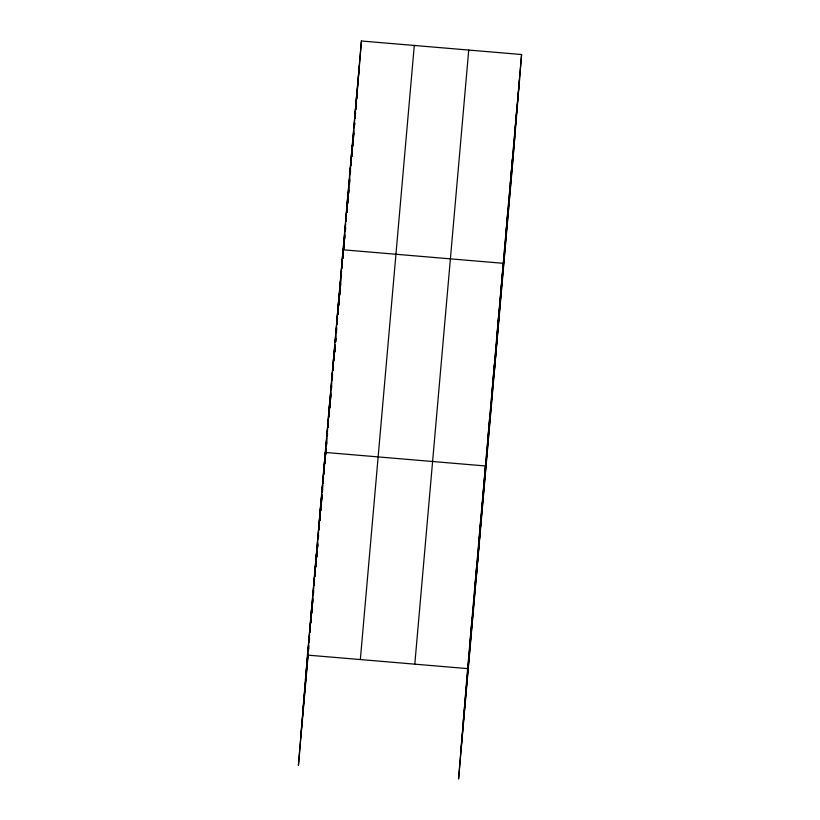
<?xml version="1.0" encoding="UTF-8"?>
<svg xmlns="http://www.w3.org/2000/svg" width="820" height="820" viewBox="0 0 820 820"><rect width="100%" height="100%" fill="white"/><g stroke="black" fill="none" stroke-linecap="round" stroke-linejoin="round"><path stroke-width="1.23" d="M521.592 54.52L467.646 668.618L458.575 779L512.51 164.902L521.592 54.52L361.425 41L307.49 655.098L298.408 765.48L308.094 655.293M309.888 629.319L311.938 604.432M314.337 578.653L316.387 553.766M318.795 527.988L320.835 503.111M316.715 556.698L316.92 554.238M317.422 548.108L317.729 544.429M318.232 538.289L318.529 534.609L318.201 538.412M318.949 529.556L319.359 524.503L318.98 529.546M319.677 520.71L320.189 514.396M320.507 510.604L320.917 505.54L320.476 510.614M321.225 501.86L321.829 494.501M322.034 492.051L322.639 484.692M322.834 482.232L325.284 452.445L485.45 465.965L476.369 576.347M329.732 401.779L327.692 426.666L328.359 419.071M332.141 376.001L334.191 351.114M336.692 324.095L338.639 300.458M334.714 351.585L334.919 349.135M335.523 341.776L335.831 338.096M336.641 328.174L336.333 331.967L336.559 329.414M336.958 324.382L337.471 318.058M338.199 309.212L337.789 314.265L338.281 307.961M339.029 299.208L338.516 305.419L339.06 299.074M339.326 295.528L343.088 249.792L503.244 263.312L494.173 373.694M345.732 221.236L347.67 197.599M350.212 170.283L352.262 145.396M356.843 93.203L354.793 118.08L359.385 65.887M352.754 146.483L353.061 142.793M353.461 137.893L353.861 132.983M354.271 128.074L354.67 123.174L354.332 126.987M355.091 118.111L355.501 113.057M355.818 109.265L356.331 102.951M356.649 99.158L357.059 94.095L356.618 99.189M357.366 90.415L361.425 41M470.055 642.839L472.094 617.952M474.503 592.173L476.543 567.286M478.952 541.507L481.002 516.631M487.849 440.186L489.899 415.299M492.307 389.52L494.347 364.633M496.756 338.855L498.796 313.978M505.786 235.996L507.836 211.109M510.368 183.803L512.418 158.916M514.96 131.6L517 106.713M305.44 679.985L321.799 493.794M322.014 491.262L327.58 427.937M328.584 416.529L332.479 372.208M332.694 369.666L334.919 344.338M335.144 341.807L336.589 325.345M336.702 324.074L345.63 222.476M345.743 221.205L353.789 129.539M354.014 126.997L354.681 119.351M303.123 708.193L307.91 653.735M308.125 651.203L308.679 644.868M309.017 641.066L309.57 634.731M309.796 632.199L310.349 625.865M310.575 623.333L311.241 615.738M311.467 613.206L312.02 606.872M312.246 604.34L312.799 598.005M313.025 595.474L313.691 587.868M313.916 585.336L314.47 579.002M314.695 576.47L315.249 570.136M315.474 567.604L316.141 560.009M316.469 556.206L316.92 551.143M317.135 548.611L317.699 542.276M318.027 538.473L318.58 532.139M318.806 529.607L319.359 523.273M319.585 520.741L320.251 513.146M321.255 501.748L321.809 495.413M322.147 491.61L322.701 485.276M322.926 482.744L323.48 476.41M323.705 473.878L324.259 467.543M324.597 463.751L325.151 457.416M325.376 454.885L325.93 448.55M326.155 446.018L326.821 438.413M327.036 435.881L327.6 429.547M327.815 427.015L328.379 420.68M328.707 416.888L329.261 410.553M329.486 408.022L330.04 401.687M330.265 399.155L330.819 392.821M331.157 389.018L331.71 382.684M331.936 380.152L332.489 373.817M332.828 370.025L333.381 363.69M333.607 361.159L334.16 354.824M334.386 352.292L334.939 345.958M335.277 342.155L335.831 335.821M336.056 333.289L336.61 326.954M336.835 324.423L337.389 318.088M339.398 295.251L339.839 290.157M340.177 286.344L340.731 279.979M340.956 277.426L341.52 271.061M341.858 267.248L342.299 262.154M342.637 258.331L343.19 251.965M343.416 249.423L343.98 243.058M344.318 239.235L344.759 234.141M345.097 230.328L345.651 223.962M345.876 221.41L346.44 215.045M346.665 212.503L347.219 206.138M347.557 202.314L348.121 195.949M348.336 193.407L348.9 187.042M349.125 184.49L349.679 178.124M350.017 174.311L350.581 167.936M350.796 165.394L351.36 159.029M351.585 156.487L352.139 150.121M352.477 146.298L353.041 139.933M353.256 137.391L353.82 131.015M354.158 127.202L354.599 122.108M354.937 118.285L355.501 111.92M355.716 109.378L356.28 103.012M300.735 737.262L307.961 654.934M308.299 651.141L308.74 646.068M309.079 642.275L309.519 637.201M309.97 632.138L310.411 627.074M310.739 623.272L311.19 618.208M311.631 613.145L311.969 609.342M312.41 604.278L312.861 599.205M313.189 595.412L313.64 590.338M314.08 585.275L314.419 581.472M314.859 576.409L315.3 571.345M315.638 567.543L316.079 562.479M316.53 557.415L316.971 552.342M317.309 548.549L317.75 543.476M319.759 520.679L320.2 515.616M320.64 510.552L320.979 506.75M321.419 501.686L321.87 496.612M322.311 491.549L322.649 487.746M323.09 482.683L323.541 477.619M323.869 473.816L324.32 468.753M324.761 463.689L325.099 459.887M325.54 454.823L325.981 449.749M326.319 445.957L326.76 440.883M327.211 435.82L327.436 433.288M327.99 426.953L328.43 421.89M328.881 416.827L329.209 413.024M329.66 407.96L330.101 402.886M330.439 399.094L330.88 394.02M331.321 388.957L331.659 385.154M332.1 380.09L332.551 375.027M332.992 369.963L333.33 366.161M333.771 361.097L334.109 357.294M334.55 352.231L335.001 347.157M335.441 342.094L335.78 338.291M336.999 324.32L337.45 319.226M337.901 314.142L338.229 310.319M338.68 305.224L339.019 301.411M339.572 295.046L339.91 291.223M340.361 286.129L340.689 282.305M341.14 277.221L341.479 273.398M341.919 268.304L342.37 263.21M342.821 258.126L343.149 254.302M343.601 249.208L343.939 245.385M344.38 240.301L344.83 235.207M345.169 231.383L345.507 227.57M346.06 221.205L346.399 217.382M346.839 212.288L347.29 207.193M347.629 203.38L348.069 198.286M348.52 193.192L348.859 189.369M349.299 184.285L349.75 179.19M350.202 174.096L350.529 170.273M350.981 165.179L351.319 161.366M351.76 156.272L352.21 151.177M352.661 146.083L353 142.27M353.44 137.176L353.779 133.352M308.535 650.219L308.761 647.687M309.314 641.353L309.54 638.821M310.985 622.359L311.21 619.828M311.764 613.493L311.979 610.961M312.656 603.356L312.871 600.824M313.435 594.49L313.65 591.958M314.214 585.624L314.429 583.092M315.095 575.496L315.321 572.965M315.874 566.63L316.1 564.098M316.653 557.764L316.879 555.232M317.545 547.627L317.77 545.095M318.324 538.76L318.549 536.229M319.103 529.894L319.441 526.102M319.995 519.767L320.22 517.236M320.774 510.901L320.999 508.369M321.553 502.035L321.881 498.232M322.444 491.897L322.66 489.366M323.223 483.031L323.439 480.499M324.002 474.165L324.33 470.372M324.894 464.038L325.109 461.506M325.673 455.172L326.001 451.369M326.555 445.034L326.78 442.503M327.334 436.168L327.559 433.636M328.113 427.302L328.451 423.509M329.005 417.175L329.23 414.643M329.784 408.309L330.009 405.777M330.562 399.442L330.901 395.64M331.454 389.305L331.68 386.773M332.233 380.439L332.459 377.907M333.125 370.312L333.34 367.78M334.683 352.538L335.021 348.715M335.575 342.35L335.8 339.808M336.364 333.443L336.589 330.89M337.143 324.525L337.481 320.712M338.035 314.347L338.26 311.795M338.824 305.43L339.049 302.887M339.716 295.251L339.941 292.699M340.495 286.334L340.72 283.792M341.284 277.426L341.51 274.874M342.176 267.238L342.401 264.696M342.955 258.331L343.18 255.778M343.744 249.413L343.969 246.871M344.636 239.235L344.861 236.683M345.415 230.317L345.64 227.775M346.204 221.41L346.429 218.858M346.983 212.493L347.321 208.68M347.772 203.585L348.1 199.762M348.664 193.397L348.889 190.855M349.443 184.49L349.781 180.666M350.335 174.301L350.56 171.759M351.124 165.394L351.349 162.842M351.903 156.476L352.241 152.653M360.339 659.557L414.284 45.459M414.797 664.149L468.732 50.061M463.279 721.713L519.542 79.407M460.891 750.782L514.837 136.694M307.49 655.098L467.646 668.618"/></g></svg>
